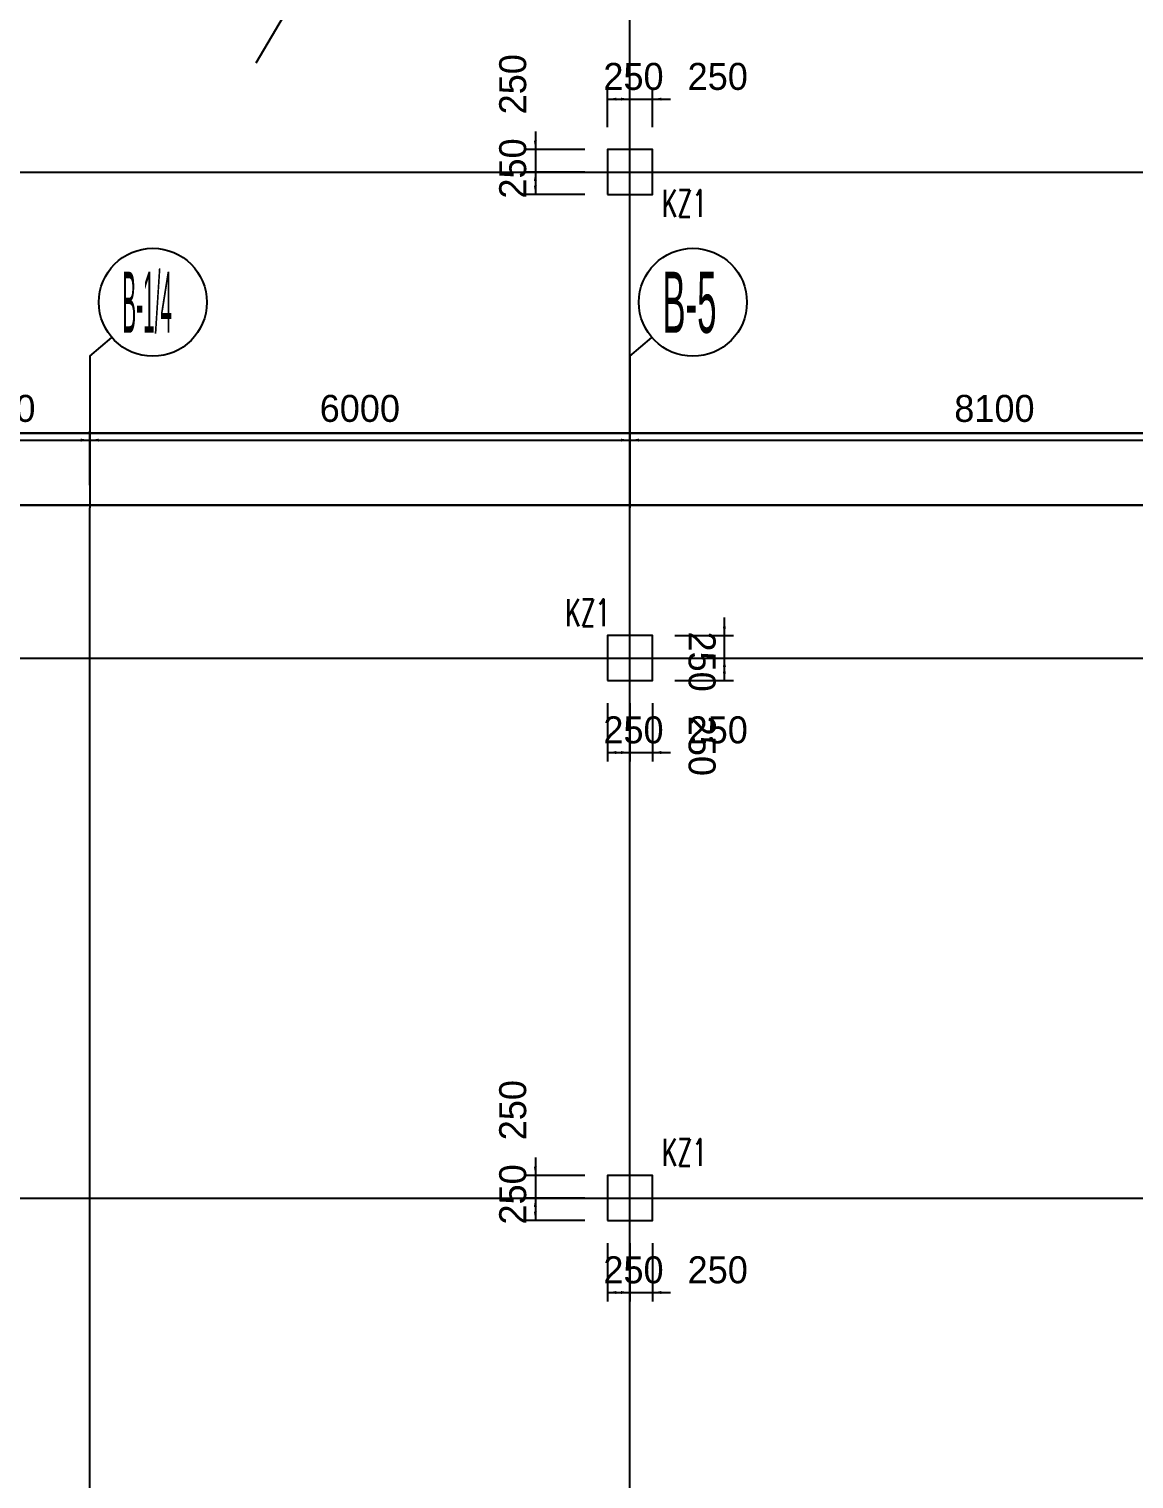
# Model space of a CAD drawing. Extents: x 387171 to 699106, y 11966 to 245688.
# Drawn here: x 517982 to 530258, y 135566 to 151678 of the extents above; entities that cross this region are included whole.
import ezdxf

# ---------------------------------------------------------------- set-up
doc = ezdxf.new("R2010")
doc.units = 0
doc.header["$LTSCALE"] = 100
doc.header["$MEASUREMENT"] = 0
for name, color, linetype in [('COLU', 7, 'Continuous'), ('DIM', 3, 'Continuous'), ('DOTE', 253, 'Continuous'), ('h后浇带', 51, 'Continuous'), ('L-AXIS', 3, 'Continuous'), ('NUM', 7, 'Continuous')]:
    doc.layers.add(name, color=color, linetype=linetype)
doc.styles.add('hztxt', font='hztxt')
doc.styles.get("Standard").update_dxf_attribs({"font": 'standard'})
doc.dimstyles.get("Standard").update_dxf_attribs({"dimtxt": 300, "dimasz": 100, "dimexe": 100, "dimexo": 250, "dimgap": 100, "dimtad": 0, "dimtoh": 1, "dimdec": 0, "dimdsep": 46, "dimcen": 0.09, "dimclrt": 7, "dimadec": 0, "dimazin": 0, "dimtfac": 1, "dimtdec": 4, "dimtofl": 0, "dimtmove": 0, "dimatfit": 3, "dimfxl": 1, "dimtolj": 1, "dimtzin": 0, "dimarcsym": 0})

# ---------------------------------------------------------------- blocks, each defined once
blk = doc.blocks.new('*D3431')
at = {"layer": 'L-AXIS', "color": 0, "linetype": 'ByBlock', "lineweight": -2}
for p, q in [((518658, 146608), (518658, 147210)), ((518658, 147110), (524658, 147110)), ((524658, 146608), (524658, 147210))]:
    blk.add_line(p, q, dxfattribs=at)
for points in [[(518658, 147110), (518758, 147126), (518758, 147093)], [(524658, 147110), (524558, 147093), (524558, 147126)]]:
    blk.add_solid(points, dxfattribs=at)
at = {"layer": 'L-AXIS', "color": 7, "linetype": 'Continuous', "lineweight": -2, "insert": (521658, 147460), "char_height": 300, "width": 770, "attachment_point": 5, "style": 'hztxt'}
blk.add_mtext('6000', dxfattribs=at)
blk = doc.blocks.new('*D1985')
at = {"layer": 'L-AXIS', "color": 0, "linetype": 'ByBlock', "lineweight": -2}
for p, q in [((516558, 146608), (516558, 147210)), ((516558, 147110), (518658, 147110)), ((518658, 146608), (518658, 147210))]:
    blk.add_line(p, q, dxfattribs=at)
for points in [[(516558, 147110), (516658, 147126), (516658, 147093)], [(518658, 147110), (518558, 147093), (518558, 147126)]]:
    blk.add_solid(points, dxfattribs=at)
at = {"layer": 'L-AXIS', "color": 7, "linetype": 'Continuous', "lineweight": -2, "insert": (517608, 147460), "char_height": 300, "width": 775, "attachment_point": 5, "style": 'hztxt'}
blk.add_mtext('2100', dxfattribs=at)
blk = doc.blocks.new('_AXISO')
blk.add_circle((0, 0), 0.5)
blk = doc.blocks.new('*D1190')
at = {"layer": 'L-AXIS', "color": 0, "linetype": 'ByBlock', "lineweight": -2}
for p, q in [((524658, 146608), (524658, 147210)), ((524658, 147110), (532758, 147110)), ((532758, 146608), (532758, 147210))]:
    blk.add_line(p, q, dxfattribs=at)
for points in [[(524658, 147110), (524758, 147126), (524758, 147093)], [(532758, 147110), (532658, 147093), (532658, 147126)]]:
    blk.add_solid(points, dxfattribs=at)
at = {"layer": 'L-AXIS', "color": 7, "linetype": 'Continuous', "lineweight": -2, "insert": (528708, 147460), "char_height": 300, "width": 775, "attachment_point": 5, "style": 'hztxt'}
blk.add_mtext('8100', dxfattribs=at)
blk = doc.blocks.new('*D2867')
at = {"layer": 'DIM', "color": 0, "linetype": 'ByBlock', "lineweight": -2}
for p, q in [((523608, 150538), (523608, 149888)), ((524158, 150338), (523508, 150338)), ((524158, 150088), (523508, 150088))]:
    blk.add_line(p, q, dxfattribs=at)
for points in [[(523608, 150338), (523591, 150438), (523625, 150438)], [(523608, 150088), (523625, 149988), (523591, 149988)]]:
    blk.add_solid(points, dxfattribs=at)
at = {"layer": 'DIM', "color": 7, "linetype": 'Continuous', "lineweight": -2, "insert": (523358, 151064), "char_height": 300, "width": 566.67, "attachment_point": 5, "rotation": 90, "style": 'hztxt'}
blk.add_mtext('250', dxfattribs=at)
blk = doc.blocks.new('*D3082')
at = {"layer": 'DIM', "color": 0, "linetype": 'ByBlock', "lineweight": -2}
for p, q in [((524158, 150088), (523508, 150088)), ((523608, 150088), (523608, 149838)), ((524158, 149838), (523508, 149838))]:
    blk.add_line(p, q, dxfattribs=at)
for points in [[(523608, 150088), (523625, 149988), (523591, 149988)], [(523608, 149838), (523591, 149938), (523625, 149938)]]:
    blk.add_solid(points, dxfattribs=at)
at = {"layer": 'DIM', "color": 7, "linetype": 'Continuous', "lineweight": -2, "insert": (523358, 150128), "char_height": 300, "width": 566.67, "attachment_point": 5, "rotation": 90, "style": 'hztxt'}
blk.add_mtext('250', dxfattribs=at)
blk = doc.blocks.new('*D1110')
at = {"layer": 'DIM', "color": 0, "linetype": 'ByBlock', "lineweight": -2}
for p, q in [((524408, 150588), (524408, 150999)), ((524658, 150588), (524658, 150999)), ((524408, 150899), (524658, 150899))]:
    blk.add_line(p, q, dxfattribs=at)
for points in [[(524408, 150899), (524508, 150915), (524508, 150882)], [(524658, 150899), (524558, 150882), (524558, 150915)]]:
    blk.add_solid(points, dxfattribs=at)
at = {"layer": 'DIM', "color": 7, "linetype": 'Continuous', "lineweight": -2, "insert": (524698, 151149), "char_height": 300, "width": 566.67, "attachment_point": 5, "style": 'hztxt'}
blk.add_mtext('250', dxfattribs=at)
blk = doc.blocks.new('*D1625')
at = {"layer": 'DIM', "color": 0, "linetype": 'ByBlock', "lineweight": -2}
for p, q in [((524658, 150588), (524658, 150999)), ((524908, 150588), (524908, 150999)), ((524458, 150899), (525108, 150899))]:
    blk.add_line(p, q, dxfattribs=at)
for points in [[(524658, 150899), (524558, 150882), (524558, 150915)], [(524908, 150899), (525008, 150915), (525008, 150882)]]:
    blk.add_solid(points, dxfattribs=at)
at = {"layer": 'DIM', "color": 7, "linetype": 'Continuous', "lineweight": -2, "insert": (525634, 151149), "char_height": 300, "width": 566.67, "attachment_point": 5, "style": 'hztxt'}
blk.add_mtext('250', dxfattribs=at)
blk = doc.blocks.new('*D2121')
at = {"layer": 'DIM', "color": 0, "linetype": 'ByBlock', "lineweight": -2}
for p, q in [((524408, 144188), (524408, 143538)), ((524658, 144188), (524658, 143538)), ((524408, 143638), (524658, 143638))]:
    blk.add_line(p, q, dxfattribs=at)
for points in [[(524408, 143638), (524508, 143655), (524508, 143621)], [(524658, 143638), (524558, 143621), (524558, 143655)]]:
    blk.add_solid(points, dxfattribs=at)
at = {"layer": 'DIM', "color": 7, "linetype": 'Continuous', "lineweight": -2, "insert": (524698, 143888), "char_height": 300, "width": 566.67, "attachment_point": 5, "style": 'hztxt'}
blk.add_mtext('250', dxfattribs=at)
blk = doc.blocks.new('*D2070')
at = {"layer": 'DIM', "color": 0, "linetype": 'ByBlock', "lineweight": -2}
for p, q in [((524658, 144188), (524658, 143538)), ((524908, 144188), (524908, 143538)), ((524458, 143638), (525108, 143638))]:
    blk.add_line(p, q, dxfattribs=at)
for points in [[(524658, 143638), (524558, 143621), (524558, 143655)], [(524908, 143638), (525008, 143655), (525008, 143621)]]:
    blk.add_solid(points, dxfattribs=at)
at = {"layer": 'DIM', "color": 7, "linetype": 'Continuous', "lineweight": -2, "insert": (525634, 143888), "char_height": 300, "width": 566.67, "attachment_point": 5, "style": 'hztxt'}
blk.add_mtext('250', dxfattribs=at)
blk = doc.blocks.new('*D44')
at = {"layer": 'DIM', "color": 0, "linetype": 'ByBlock', "lineweight": -2}
for p, q in [((525158, 144688), (525808, 144688)), ((525708, 144438), (525708, 144688)), ((525158, 144438), (525808, 144438))]:
    blk.add_line(p, q, dxfattribs=at)
for points in [[(525708, 144688), (525725, 144588), (525691, 144588)], [(525708, 144438), (525691, 144538), (525725, 144538)]]:
    blk.add_solid(points, dxfattribs=at)
at = {"layer": 'DIM', "color": 7, "linetype": 'Continuous', "lineweight": -2, "insert": (525458, 143712), "char_height": 300, "width": 566.67, "attachment_point": 5, "rotation": 270, "style": 'hztxt'}
blk.add_mtext('250', dxfattribs=at)
blk = doc.blocks.new('*D270')
at = {"layer": 'DIM', "color": 0, "linetype": 'ByBlock', "lineweight": -2}
for p, q in [((525708, 144488), (525708, 145138)), ((525158, 144938), (525808, 144938)), ((525158, 144688), (525808, 144688))]:
    blk.add_line(p, q, dxfattribs=at)
for points in [[(525708, 144938), (525691, 145038), (525725, 145038)], [(525708, 144688), (525725, 144588), (525691, 144588)]]:
    blk.add_solid(points, dxfattribs=at)
at = {"layer": 'DIM', "color": 7, "linetype": 'Continuous', "lineweight": -2, "insert": (525458, 144648), "char_height": 300, "width": 566.67, "attachment_point": 5, "rotation": 270, "style": 'hztxt'}
blk.add_mtext('250', dxfattribs=at)
blk = doc.blocks.new('*D299')
at = {"layer": 'DIM', "color": 0, "linetype": 'ByBlock', "lineweight": -2}
for p, q in [((523608, 139138), (523608, 138488)), ((524158, 138938), (523508, 138938)), ((524158, 138688), (523508, 138688))]:
    blk.add_line(p, q, dxfattribs=at)
for points in [[(523608, 138938), (523591, 139038), (523625, 139038)], [(523608, 138688), (523625, 138588), (523591, 138588)]]:
    blk.add_solid(points, dxfattribs=at)
at = {"layer": 'DIM', "color": 7, "linetype": 'Continuous', "lineweight": -2, "insert": (523358, 139664), "char_height": 300, "width": 566.67, "attachment_point": 5, "rotation": 90, "style": 'hztxt'}
blk.add_mtext('250', dxfattribs=at)
blk = doc.blocks.new('*D512')
at = {"layer": 'DIM', "color": 0, "linetype": 'ByBlock', "lineweight": -2}
for p, q in [((524158, 138688), (523508, 138688)), ((523608, 138688), (523608, 138438)), ((524158, 138438), (523508, 138438))]:
    blk.add_line(p, q, dxfattribs=at)
for points in [[(523608, 138688), (523625, 138588), (523591, 138588)], [(523608, 138438), (523591, 138538), (523625, 138538)]]:
    blk.add_solid(points, dxfattribs=at)
at = {"layer": 'DIM', "color": 7, "linetype": 'Continuous', "lineweight": -2, "insert": (523358, 138728), "char_height": 300, "width": 566.67, "attachment_point": 5, "rotation": 90, "style": 'hztxt'}
blk.add_mtext('250', dxfattribs=at)
blk = doc.blocks.new('*D739')
at = {"layer": 'DIM', "color": 0, "linetype": 'ByBlock', "lineweight": -2}
for p, q in [((524408, 138188), (524408, 137538)), ((524658, 138188), (524658, 137538)), ((524408, 137638), (524658, 137638))]:
    blk.add_line(p, q, dxfattribs=at)
for points in [[(524408, 137638), (524508, 137655), (524508, 137621)], [(524658, 137638), (524558, 137621), (524558, 137655)]]:
    blk.add_solid(points, dxfattribs=at)
at = {"layer": 'DIM', "color": 7, "linetype": 'Continuous', "lineweight": -2, "insert": (524698, 137888), "char_height": 300, "width": 566.67, "attachment_point": 5, "style": 'hztxt'}
blk.add_mtext('250', dxfattribs=at)
blk = doc.blocks.new('*D721')
at = {"layer": 'DIM', "color": 0, "linetype": 'ByBlock', "lineweight": -2}
for p, q in [((524658, 138188), (524658, 137538)), ((524908, 138188), (524908, 137538)), ((524458, 137638), (525108, 137638))]:
    blk.add_line(p, q, dxfattribs=at)
for points in [[(524658, 137638), (524558, 137621), (524558, 137655)], [(524908, 137638), (525008, 137655), (525008, 137621)]]:
    blk.add_solid(points, dxfattribs=at)
at = {"layer": 'DIM', "color": 7, "linetype": 'Continuous', "lineweight": -2, "insert": (525634, 137888), "char_height": 300, "width": 566.67, "attachment_point": 5, "style": 'hztxt'}
blk.add_mtext('250', dxfattribs=at)
blk = doc.blocks.new('后浇带现场')
at = {"color": 6, "lineweight": 30}
for points in [[(662200, 674230), (718557, 674230), (718557, 624270), (707583, 624270), (707286, 620897), (700215, 616964), (698139, 620873), (664797, 619534)], [(662200, 673430), (717757, 673430), (717757, 625070), (706851, 625070), (706526, 621390), (700538, 618060), (698609, 621692), (664765, 620333)]]:
    blk.add_lwpolyline(points, dxfattribs=at)
at = {"layer": 'h后浇带', "color": 1}
for p, q in [((662168, 674230), (787754, 674230)), ((662200, 673430), (787536, 673430))]:
    blk.add_line(p, q, dxfattribs=at)

msp = doc.modelspace()

# ---------------------------------------------------------------- linework, layer by layer
at = {"layer": 'COLU'}
for points in [[(524408.1, 149837.9), (524908.1, 149837.9), (524908.1, 150337.9), (524408.1, 150337.9)], [(524408.1, 144437.9), (524908.1, 144437.9), (524908.1, 144937.9), (524408.1, 144937.9)], [(524408.1, 138437.9), (524908.1, 138437.9), (524908.1, 138937.9), (524408.1, 138937.9)]]:
    msp.add_lwpolyline(points, close=True, dxfattribs=at)
at = {"layer": 'DOTE'}
for p, q in [((524658.1, 100087.9), (524658.1, 155487.9)), ((491246.2, 150087.9), (605563.5, 150087.9)), ((518658.1, 116487.9), (518658.1, 146357.9)), ((491462.9, 144687.9), (604647.2, 144687.9)), ((491703.8, 138687.9), (593508.1, 138687.9))]:
    msp.add_line(p, q, dxfattribs=at)
at = {"layer": 'L-AXIS'}
for p, q in [((520506.6, 151303.7), (521363.2, 152760.5)), ((518658.1, 148041.3), (518902.5, 148250.8)), ((524658.1, 148041.3), (524902.5, 148250.8)), ((518658.1, 148041.3), (518658.1, 146357.9)), ((524658.1, 148041.3), (524658.1, 146357.9))]:
    msp.add_line(p, q, dxfattribs=at)

# ---------------------------------------------------------------- block references
at = {"color": 3, "lineweight": 30}
msp.add_blockref('后浇带现场', (-182998.7, -527042.1), dxfattribs=at)
at = {"layer": 'L-AXIS'}
ref = msp.add_blockref('_AXISO', (519358.1, 148641.3), dxfattribs=dict(at, xscale=1199.999999999997, yscale=1200, rotation=359.9996457873818))
ref.add_attrib('A', 'B-1/4', (519018.7, 148301.9), dxfattribs={"height": 678.82, "style": 'hztxt', "width": 0.254902})
ref = msp.add_blockref('_AXISO', (525358.1, 148641.3), dxfattribs=dict(at, xscale=1199.999999999997, yscale=1200, rotation=359.9996457873818))
ref.add_attrib('A', 'B-5', (525018.7, 148301.9), dxfattribs={"height": 678.82, "style": 'hztxt', "width": 0.42623})

# ---------------------------------------------------------------- texts
at = {"layer": 'NUM', "color": 200, "width": 0.7}
for p in [(525014.1, 149590.2), (523938.8, 145044), (525014.1, 139044)]:
    msp.add_text('KZ1', height=300, dxfattribs=at).set_placement(p)

# ---------------------------------------------------------------- dimensions: what is measured, and where the dimension line sits
at = {"layer": 'DIM', "color": 200}
for p1, p2, distance, picture, middle in [((524408.1, 150337.9), (524408.1, 150087.9), -800, '*D2867', (523358.1, 150556)), ((524408.1, 150337.9), (524658.1, 150337.9), 560.6, '*D1110', (524190, 151148.5)), ((524658.1, 150337.9), (524908.1, 150337.9), 560.6, '*D1625', (525126.1, 151148.5)), ((524408.1, 150087.9), (524408.1, 149837.9), -800, '*D3082', (523358.1, 149619.9)), ((524908.1, 144687.9), (524908.1, 144937.9), -800, '*D270', (525458.1, 145156)), ((524908.1, 144437.9), (524908.1, 144687.9), -800, '*D44', (525458.1, 144219.9)), ((524408.1, 144437.9), (524658.1, 144437.9), -800, '*D2121', (524190, 143887.9)), ((524658.1, 144437.9), (524908.1, 144437.9), -800, '*D2070', (525126.1, 143887.9)), ((524408.1, 138937.9), (524408.1, 138687.9), -800, '*D299', (523358.1, 139156)), ((524408.1, 138687.9), (524408.1, 138437.9), -800, '*D512', (523358.1, 138219.9)), ((524408.1, 138437.9), (524658.1, 138437.9), -800, '*D739', (524190, 137887.9)), ((524658.1, 138437.9), (524908.1, 138437.9), -800, '*D721', (525126.1, 137887.9))]:
    dim = msp.add_aligned_dim(p1=p1, p2=p2, distance=distance, dimstyle='Standard', dxfattribs=at)
    dim.commit()
    dim.dimension.update_dxf_attribs({"geometry": picture, "text_midpoint": middle})
at = {"layer": 'L-AXIS'}
for base, p1, p2, picture, middle in [((518658.1, 147109.6), (516558.1, 146357.9), (518658.1, 146357.9), '*D1985', (517608.1, 147459.6)), ((524658.1, 147109.6), (518658.1, 146357.9), (524658.1, 146357.9), '*D3431', (521658.1, 147459.6)), ((532758.1, 147109.6), (524658.1, 146357.9), (532758.1, 146357.9), '*D1190', (528708.1, 147459.6))]:
    dim = msp.add_linear_dim(base=base, p1=p1, p2=p2, dimstyle='Standard', dxfattribs=at)
    dim.commit()
    dim.dimension.update_dxf_attribs({"geometry": picture, "text_midpoint": middle})

doc.saveas('drawing.dxf')
